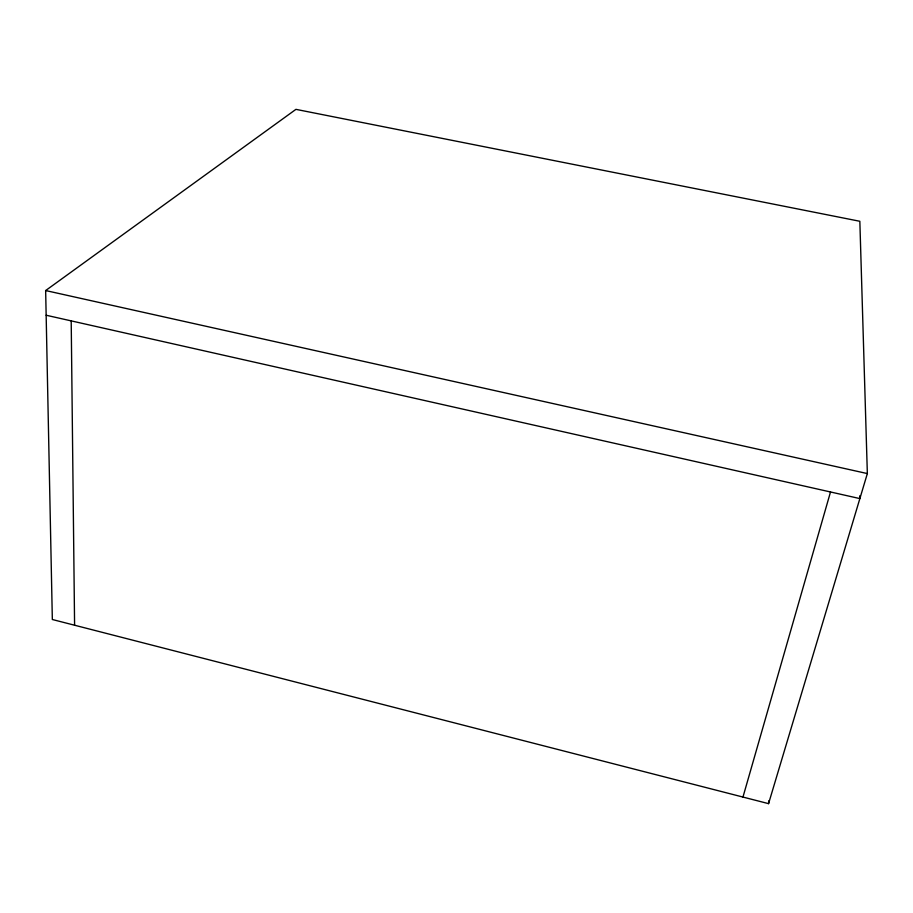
<?xml version="1.0" encoding="UTF-8"?>
<svg xmlns="http://www.w3.org/2000/svg" width="913" height="913" viewBox="0 0 913 913"><rect width="100%" height="100%" fill="white"/><g stroke="black" fill="none" stroke-linecap="round" stroke-linejoin="round"><path stroke-width="1.37" d="M768.563 803.645L867.35 473.573L859.841 221.277L295.938 109.355L45.65 290.551L52.338 619.505L768.563 803.645L768.769 800.815M742.965 797.06L830.51 491.97M45.65 290.551L867.35 473.573M46.152 315.236L859.863 498.589L859.806 495.748M71.203 320.885L74.592 625.222"/></g></svg>
